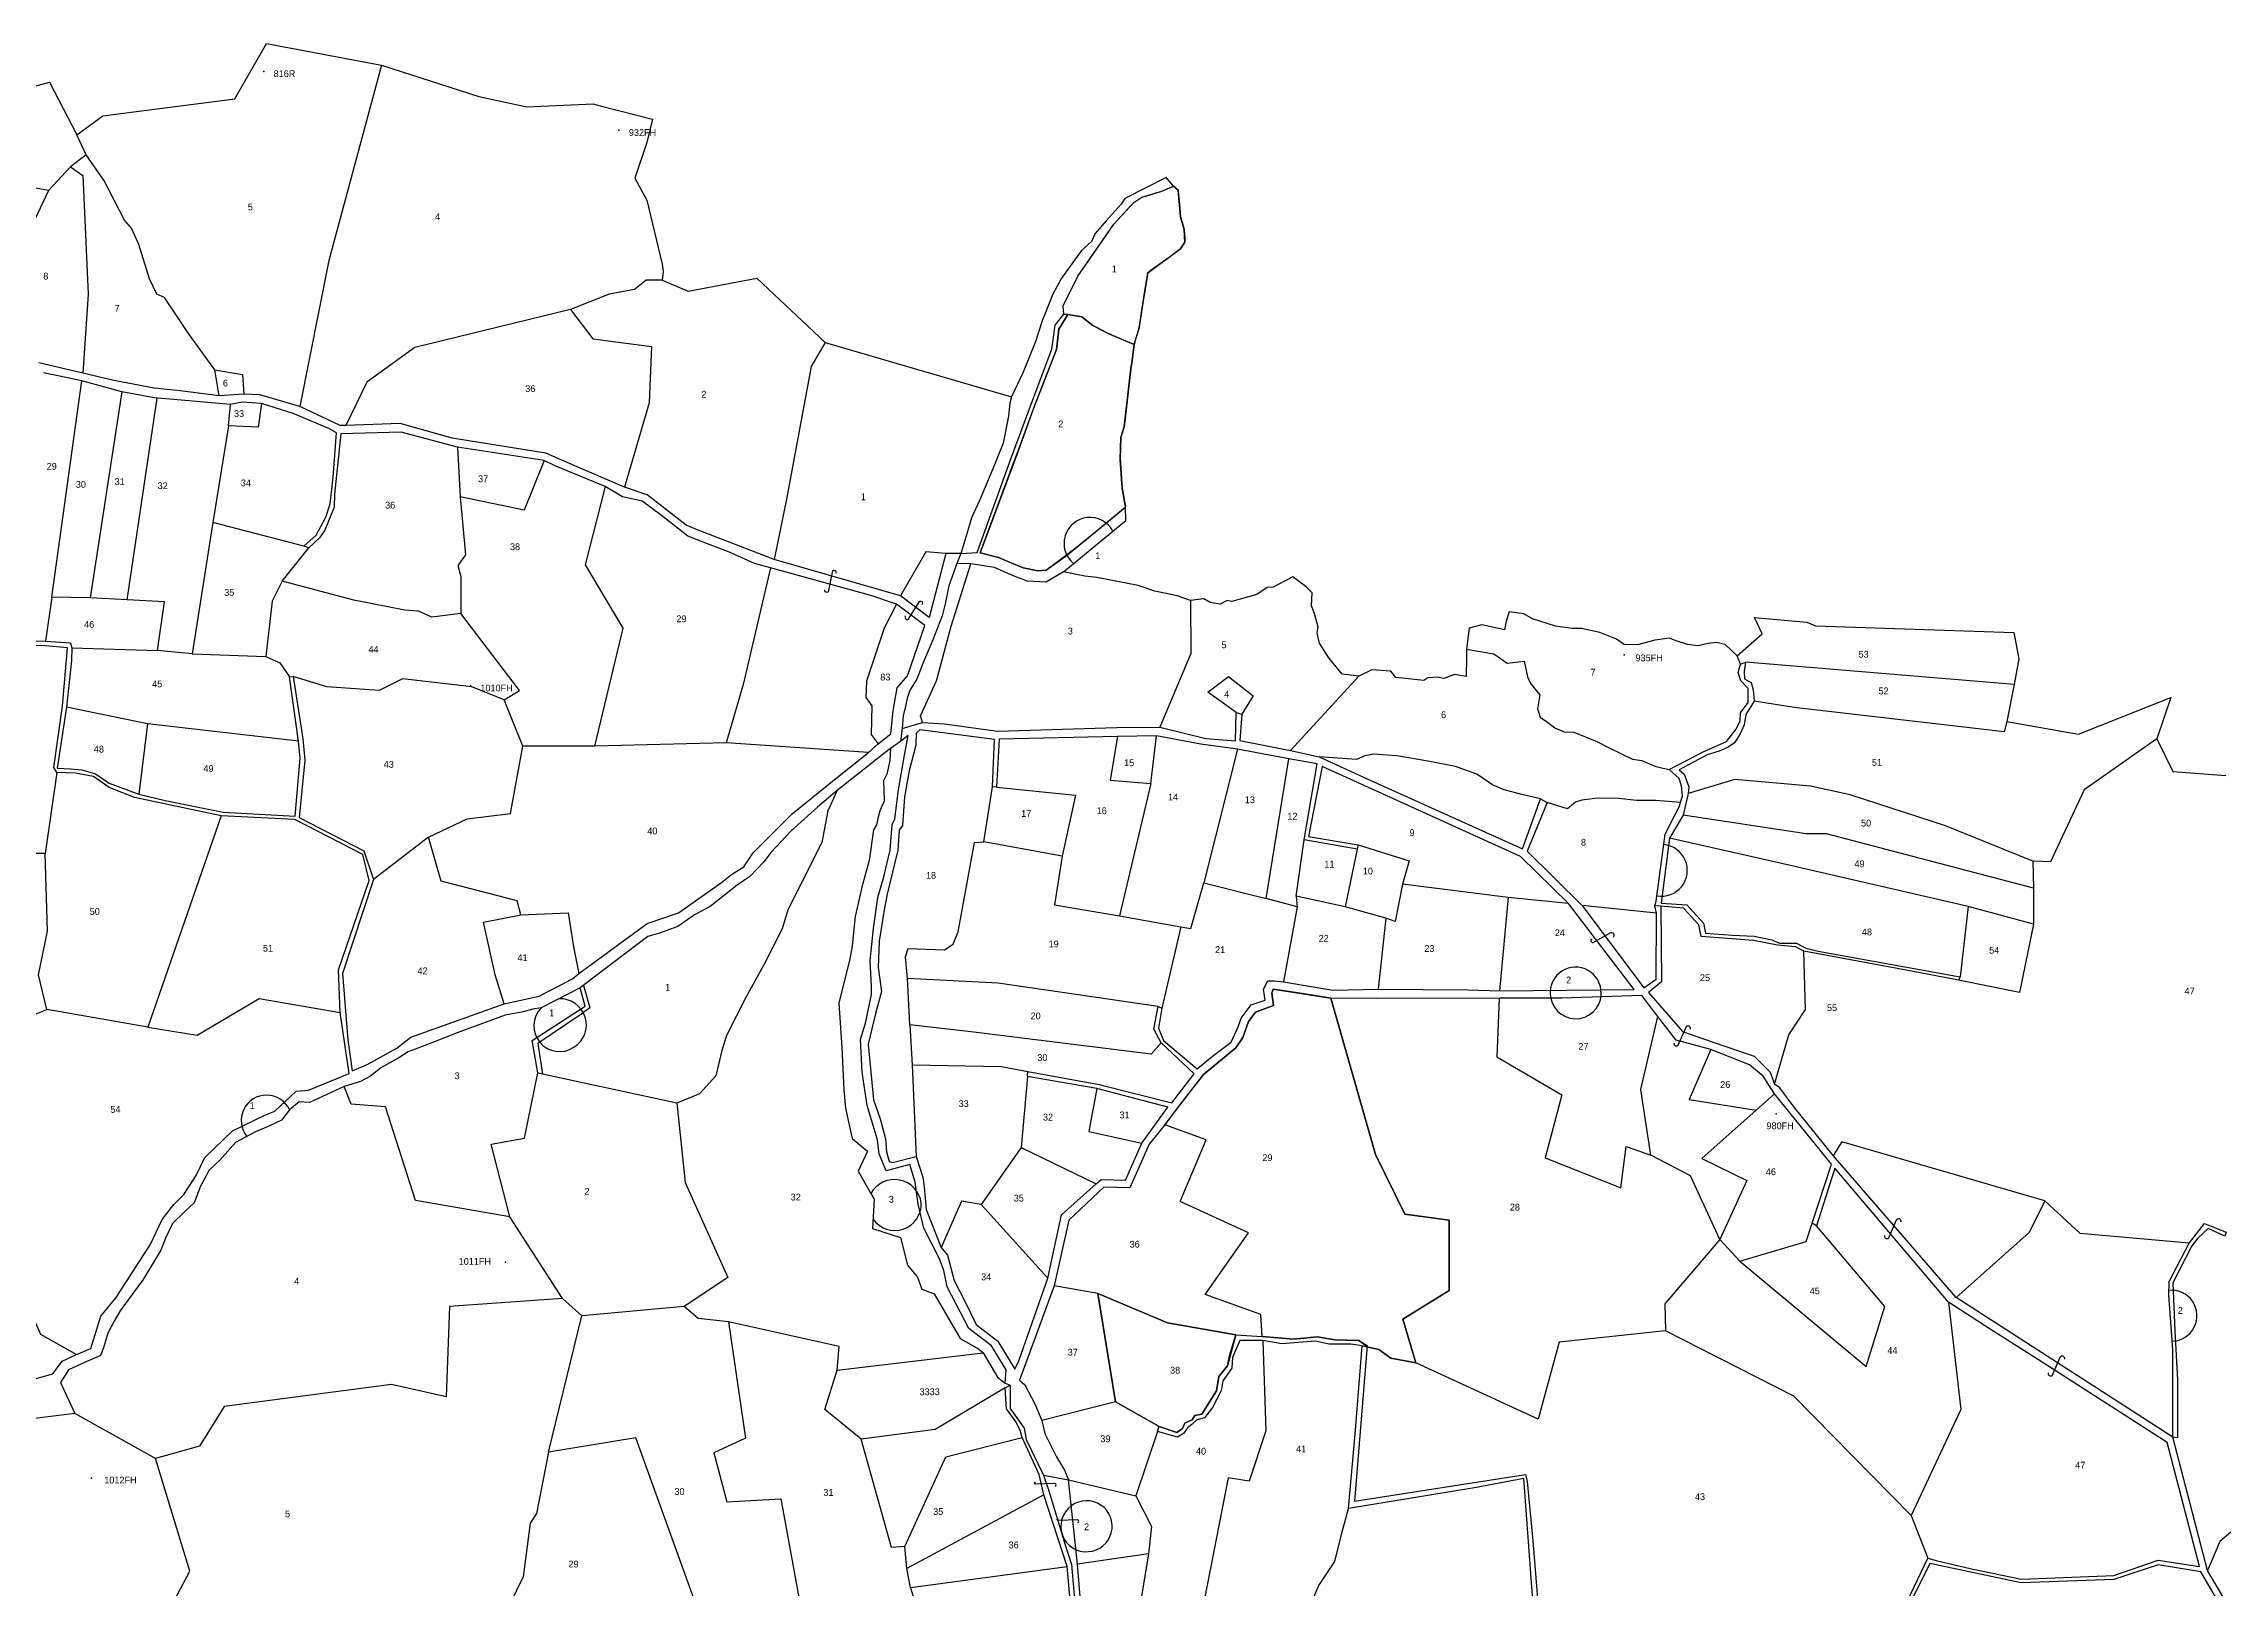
# Model space of a CAD drawing. Extents: x 149058 to 155632, y 177514 to 180719.
# Drawn here: x 150437 to 152042, y 179514 to 180651 of the extents above; entities that cross this region are included whole.
import ezdxf

# ---------------------------------------------------------------- set-up
doc = ezdxf.new("R2010")
doc.units = 0
doc.header["$MEASUREMENT"] = 0
doc.layers.get('0').update_dxf_attribs({"linetype": 'CONTINUOUS'})
for name, color, linetype in [('BORDER-B', 3, 'CONTINUOUS'), ('LINK', 4, 'CONTINUOUS'), ('NO', 1, 'CONTINUOUS'), ('PARCEL', 6, 'CONTINUOUS'), ('ROAD', 2, 'CONTINUOUS'), ('TRIG-P', 2, 'CONTINUOUS'), ('TRIG-T', 1, 'CONTINUOUS')]:
    doc.layers.add(name, color=color, linetype=linetype)

msp = doc.modelspace()

# ---------------------------------------------------------------- linework, layer by layer
for points in [[(151187.58, 180451.7), (151186.96, 180457.88), (151193.32, 180470.59), (151197.79, 180479.53), (151205.22, 180490.24), (151217.98, 180508.64), (151224.4, 180517.88), (151229.81, 180523.86), (151236.93, 180531.74), (151238.94, 180533.96), (151244.82, 180537.68), (151250.29, 180539.34), (151255.34, 180540.88), (151259.05, 180542.01), (151263.84, 180543.98), (151268.24, 180545.8), (151271.64, 180542.93), (151271.98, 180539.23), (151272.35, 180535.34), (151272.9, 180529.41), (151273.19, 180526.34), (151273.47, 180523.31), (151274.61, 180519.32), (151275.35, 180516.75), (151276.1, 180514.1), (151276.3, 180510.61), (151276.48, 180507.37), (151276.63, 180504.68), (151273.49, 180499.71), (151265.27, 180493.73), (151262.76, 180491.9), (151257.71, 180488.23), (151252.89, 180484.72), (151249.42, 180482.19), (151247.06, 180468.85), (151245.45, 180458.37), (151244.41, 180451.62), (151243.25, 180444.08), (151242.88, 180441.66), (151240.61, 180434.05), (151239.21, 180429.36), (151233.13, 180431.91), (151225.18, 180435.24), (151219.2, 180437.9), (151215.48, 180439.85), (151212.21, 180441.56), (151208.77, 180443.36), (151204.47, 180446.74), (151200.82, 180449.61), (151190.36, 180451.39)], [(151125.94, 180276.07), (151148.81, 180337.35), (151156.37, 180357.85), (151166.13, 180384.75), (151175.14, 180408), (151182.01, 180425.72), (151183.87, 180440.56), (151190.36, 180451.39), (151200.82, 180449.61), (151208.77, 180443.36), (151220.7, 180437.11), (151239.21, 180429.36), (151237.91, 180417.6), (151236.86, 180411.58), (151234.13, 180388.02), (151232.32, 180372.4), (151231.89, 180368.69), (151229.53, 180360.85), (151228.97, 180345.66), (151230.28, 180326.75), (151230.5, 180323.76), (151232.86, 180309.63), (151211, 180291.6), (151195.61, 180278.91), (151181.71, 180268.46), (151174.52, 180263.39), (151168.33, 180262.77), (151157.5, 180264.93), (151147.92, 180269.06), (151139.55, 180272.66)], [(151261.84, 179855.23), (151290.3, 179892.35), (151314.13, 179911.83), (151319.39, 179919.56), (151323.41, 179931.31), (151328.67, 179938.12), (151341.98, 179943.07), (151340.74, 179952.04), (151341.67, 179955.13), (151383.97, 179948.48), (151416.94, 179833.38), (151438.42, 179789.45), (151471.14, 179785.06), (151471.14, 179733.32), (151436.96, 179712.33), (151446.72, 179680.12), (151428.17, 179683.53), (151428.17, 179683.53), (151419.38, 179689.88), (151410.67, 179691.81), (151404.57, 179696.64), (151386.94, 179696.95), (151373.94, 179699.11), (151356.61, 179697.57), (151333.41, 179699.42), (151332.52, 179715.65), (151291.58, 179730.38), (151323.52, 179775.82), (151273.15, 179798.74), (151292.4, 179844.17)], [(151225.65, 179651.39), (151212.55, 179731.2), (151263.73, 179709.51), (151314.23, 179700.66), (151308.04, 179677.77), (151301.54, 179670.04), (151299.99, 179659.53), (151289.16, 179642.21), (151283.9, 179641.28), (151282.05, 179638.19), (151276.48, 179635.71), (151274.93, 179631.69), (151270.6, 179628.91), (151257.6, 179633.24)]]:
    msp.add_lwpolyline(points, close=True)
at = {"layer": 'BORDER-B'}
for points in [[(150420.21, 180616.7), (150440.9, 180622.43), (150460.95, 180583.62), (150480.04, 180597.62), (150577.42, 180610.02), (150600.65, 180650.74), (150685.3, 180634.83), (150756.84, 180611.94), (150792.16, 180604.3), (150841.17, 180606.53), (150846.26, 180604.94), (150884.77, 180595.08), (150880.63, 180577.9), (150871.72, 180551.82), (150880.63, 180535.59), (150891.77, 180488.52), (150892.72, 180483.43), (150891.77, 180476.75), (150911.03, 180468.6), (150961.63, 180478.14), (151011.91, 180430.75), (151148.94, 180390.98)], [(151683.21, 180200.4), (151674.38, 180208.64), (151667.84, 180210.21), (151661.82, 180209.42), (151654.23, 180207.59), (151646.64, 180208.64), (151638.27, 180211.25), (151633.3, 180213.35), (151622.57, 180211.78), (151610.8, 180208.64), (151606.88, 180208.38), (151600.07, 180208.64), (151594.32, 180212.56), (151582.02, 180217.53), (151568.68, 180220.41), (151561.61, 180220.41), (151549.32, 180222.24), (151532.57, 180227.47), (151526.03, 180231.13), (151515.31, 180232.7), (151513.21, 180225.9), (151511.91, 180219.36), (151495.16, 180223.02), (151486, 180220.67), (151483.91, 180205.24), (151483.91, 180199.22), (151483.65, 180185.1), (151475.02, 180186.67), (151467.17, 180183.53), (151462.49, 180184.59), (151455.43, 180184.07), (151452.55, 180182.24), (151431.88, 180184.33), (151428.22, 180189.04), (151414.35, 180190.08), (151404.67, 180185.38), (151392.37, 180186.68), (151382.69, 180198.71), (151375.63, 180209.7), (151374.06, 180217.02), (151374.85, 180221.47), (151371.97, 180231.4), (151369.87, 180237.16), (151370.4, 180246.57), (151365.95, 180251.02), (151356.01, 180258.34), (151341.62, 180250.76), (151337.17, 180250.49), (151329.58, 180245.53), (151311.27, 180240.29), (151307.87, 180241.08), (151302.64, 180238.2), (151295.31, 180239.51), (151290.6, 180242.13), (151280.66, 180241.08), (151270.98, 180244.48), (151254.5, 180247.88), (151242.2, 180252.06), (151211.85, 180257.82), (151202.96, 180258.86), (151187.33, 180262.04), (151233.12, 180299.96), (151232.86, 180309.63), (151230.5, 180323.76), (151228.93, 180344.68), (151229.53, 180360.85), (151231.89, 180368.69), (151236.86, 180411.58), (151237.91, 180417.6), (151239.21, 180429.36), (151242.88, 180441.66), (151247.06, 180468.85), (151249.42, 180482.19), (151273.49, 180499.71), (151276.63, 180504.68), (151276.1, 180514.1), (151273.47, 180523.31), (151271.64, 180542.93), (151268.24, 180545.8), (151262.74, 180552.34), (151232.39, 180536.91), (151229.78, 180532.73), (151218.79, 180520.43), (151210.68, 180511.02), (151207.8, 180505.27), (151200.48, 180498.47), (151185.83, 180478.07), (151179.55, 180466.3), (151171.7, 180446.69), (151166.46, 180430.73), (151157.57, 180409.03), (151148.94, 180390.98), (151147.89, 180386.28), (151146.84, 180376.6), (151142.83, 180356.75), (151136.55, 180340.79), (151125.82, 180315.16), (151119.54, 180301.83), (151116.14, 180290.06), (151111.69, 180275.68), (151108.82, 180268.35), (151102.8, 180251.88), (151100.44, 180239.59), (151098.09, 180229.65), (151091.02, 180212.13), (151083.7, 180194.61), (151079.25, 180183.1), (151074.74, 180175.8), (151072.39, 180170.05), (151071.34, 180164.3), (151069.25, 180156.19), (151068.46, 180146.78), (151067.42, 180137.36), (151059.83, 180132.13), (151059.57, 180123.5), (151058.26, 180117.75), (151057.21, 180113.3), (151054.86, 180108.33), (151055.12, 180102.06), (151055.38, 180093.43), (151051.98, 180086.36), (151050.67, 180080.61), (151049.62, 180075.9), (151047.53, 180072.24), (151044.13, 180049.75), (151038.9, 180030.14), (151033.93, 180008.43), (151033.14, 180001.63), (151031.81, 179986.73), (151029.72, 179976.01), (151025.27, 179958.75), (151021.87, 179944.63), (151024.23, 179912.2), (151025.53, 179881.08), (151026.84, 179867.48), (151031.81, 179845.25), (151043.06, 179835.84), (151036.26, 179821.19), (151045.42, 179804.72), (151047.84, 179800.57), (151046.8, 179778.87), (151067.2, 179772.33), (151072.43, 179751.93)], [(151148.94, 180390.98), (151147.89, 180386.28), (151146.84, 180376.6), (151142.83, 180356.75), (151136.55, 180340.79), (151125.82, 180315.16), (151119.54, 180301.83), (151116.14, 180290.06), (151111.69, 180275.68), (151108.82, 180268.35), (151102.8, 180251.88), (151100.44, 180239.59), (151098.09, 180229.65), (151091.02, 180212.13), (151083.7, 180194.61), (151079.25, 180183.1), (151074.74, 180175.8), (151072.39, 180170.05), (151071.34, 180164.3), (151069.25, 180156.19), (151068.46, 180146.78), (151067.42, 180137.36), (151059.83, 180132.13)], [(152046.53, 179555.61), (152038.47, 179548.7), (152032.33, 179534.12), (152029.26, 179527.22), (152003.92, 179625.45), (152003.92, 179689.91), (152000.85, 179729.82), (152001.16, 179739.97), (152015.84, 179768.18), (151935.52, 179775.37), (151909.6, 179799.26), (151760.18, 179842.71), (151753.85, 179832.64), (151725.06, 179868.32), (151714.56, 179882.33), (151710.53, 179885.2), (151721.19, 179921.47), (151733.57, 179940.17), (151732.13, 179983.05), (151726.08, 179986.22), (151712.84, 179987.37), (151695.27, 179990.82), (151656.69, 179993.7), (151654.97, 180002.33), (151643.74, 180014.71), (151627.04, 180016.15), (151622.64, 180016.29), (151623.51, 180019.75), (151630.13, 180068.96), (151637.33, 180083.06), (151640.49, 180089.1), (151642.8, 180097.16), (151642.22, 180104.64), (151640.49, 180110.11), (151633.01, 180116.73), (151658.06, 180129.68), (151675.33, 180137.16), (151682.53, 180146.37), (151685.41, 180152.42), (151685.7, 180158.46), (151691.17, 180165.94), (151691.27, 180176.23), (151685.8, 180181.99), (151683.78, 180188.03), (151685.51, 180194.07), (151683.21, 180200.4), (151701.63, 180216.52), (151695.88, 180228.61), (151734.45, 180225.15), (151740.79, 180222.28), (151886.76, 180217.38), (151890.5, 180198.1), (151887.05, 180179.11), (151881.58, 180152.06), (151934.5, 180142.76), (152002.45, 180169.53), (151992.08, 180139.31), (152003.89, 180115.13), (152042.75, 180112.26)], [(152046.53, 179555.61), (152038.47, 179548.7), (152032.33, 179534.12), (152029.26, 179527.22), (152003.92, 179625.45), (152003.92, 179689.91), (152000.85, 179729.82), (152001.16, 179739.97), (152015.84, 179768.18), (151935.52, 179775.37), (151909.6, 179799.26), (151760.18, 179842.71), (151753.85, 179832.64), (151725.06, 179868.32), (151714.56, 179882.33), (151710.53, 179885.2), (151721.19, 179921.47), (151733.57, 179940.17), (151732.13, 179983.05), (151726.08, 179986.22), (151712.84, 179987.37), (151695.27, 179990.82), (151656.69, 179993.7), (151654.97, 180002.33), (151643.74, 180014.71), (151627.04, 180016.15), (151622.64, 180016.29), (151623.51, 180019.75), (151630.13, 180068.96), (151637.33, 180083.06), (151640.49, 180089.1), (151642.8, 180097.16), (151642.22, 180104.64), (151640.49, 180110.11), (151633.01, 180116.73), (151658.06, 180129.68), (151675.33, 180137.16), (151682.53, 180146.37), (151685.41, 180152.42), (151685.7, 180158.46), (151691.17, 180165.94), (151691.27, 180176.23), (151685.8, 180181.99), (151683.78, 180188.03), (151685.51, 180194.07), (151683.21, 180200.4)], [(151067.42, 180137.36), (151059.83, 180132.13), (151059.57, 180123.5), (151058.26, 180117.75), (151057.21, 180113.3), (151054.86, 180108.33), (151055.12, 180102.06), (151055.38, 180093.43), (151051.98, 180086.36), (151050.67, 180080.61), (151049.62, 180075.9), (151047.53, 180072.24), (151044.13, 180049.75), (151038.9, 180030.14), (151033.93, 180008.43), (151033.14, 180001.63), (151031.81, 179986.73), (151029.72, 179976.01), (151025.27, 179958.75), (151021.87, 179944.63), (151024.23, 179912.2), (151025.53, 179881.08), (151026.84, 179867.48), (151031.81, 179845.25), (151043.06, 179835.84), (151036.26, 179821.19), (151045.42, 179804.72), (151047.84, 179800.57), (151046.8, 179778.87), (151067.2, 179772.33), (151072.43, 179751.93)], [(151059.83, 180132.13), (151055.8, 180128.99), (151020.79, 180101.32), (151006.15, 180088.91), (150986.74, 180071.42), (150972.1, 180055.83), (150966.69, 180048.83), (150956.51, 180038.02), (150946.96, 180031.66), (150927.23, 180015.75), (150915.77, 180009.71), (150903.36, 180001.12), (150890, 179996.35), (150881.41, 179993.8), (150841.94, 179963.9), (150831.44, 179955.95), (150802.8, 179941.32), (150796.76, 179940.36), (150788.5, 179938.2), (150776.41, 179935.97), (150741.08, 179922.93), (150722.31, 179915.61), (150704.8, 179908.93), (150698.12, 179904.48), (150684.76, 179897.16), (150677.12, 179891.12), (150669.8, 179886.98), (150657.71, 179883.48), (150632.25, 179871.71), (150624.61, 179872.03), (150617.61, 179866.31), (150611.56, 179858.67), (150602.33, 179854.22), (150592.47, 179850.08), (150577.83, 179842.13), (150566.37, 179829.09), (150558.42, 179821.77), (150552.05, 179810), (150547.28, 179797.92), (150540.6, 179791.55), (150531.37, 179782.65), (150526.28, 179771.83), (150522.78, 179762.93), (150509.73, 179741.3), (150498.91, 179726.35), (150492.86, 179718.39), (150488.53, 179710.86), (150483.75, 179701.96), (150480.57, 179691.14), (150478.34, 179685.41), (150464.02, 179679.05), (150454.79, 179674.92), (150449.06, 179665.69), (150459.57, 179642.79), (150398.78, 179635.16)], [(151059.83, 180132.13), (151055.8, 180128.99), (151020.79, 180101.32), (151006.15, 180088.91), (150986.74, 180071.42), (150972.1, 180055.83), (150966.69, 180048.83), (150956.51, 180038.02), (150946.96, 180031.66), (150927.23, 180015.75), (150915.77, 180009.71), (150903.36, 180001.12), (150890, 179996.35), (150881.41, 179993.8), (150841.94, 179963.9), (150831.44, 179955.95), (150802.8, 179941.32), (150796.76, 179940.36), (150788.5, 179938.2), (150776.41, 179935.97), (150741.08, 179922.93), (150722.31, 179915.61), (150704.8, 179908.93), (150698.12, 179904.48), (150684.76, 179897.16), (150677.12, 179891.12), (150669.8, 179886.98), (150657.71, 179883.48), (150632.25, 179871.71), (150624.61, 179872.03), (150617.61, 179866.31), (150611.56, 179858.67), (150602.33, 179854.22), (150592.47, 179850.08), (150577.83, 179842.13), (150566.37, 179829.09), (150558.42, 179821.77), (150552.05, 179810), (150547.28, 179797.92), (150540.6, 179791.55), (150531.37, 179782.65), (150526.28, 179771.83), (150522.78, 179762.93), (150509.73, 179741.3), (150498.91, 179726.35), (150492.86, 179718.39), (150488.53, 179710.86), (150483.75, 179701.96), (150480.57, 179691.14), (150478.34, 179685.41), (150464.02, 179679.05), (150454.79, 179674.92), (150449.06, 179665.69), (150459.57, 179642.79), (150398.78, 179635.16)], [(151072.43, 179751.93), (151079.76, 179743.04), (151082.9, 179734.41), (151092.06, 179730.75), (151111.16, 179698.06), (151124.76, 179690.47), (151128.16, 179687.34), (151138.63, 179669.55), (151144.38, 179665.11), (151148.12, 179663.65), (151148.12, 179646.39), (151158.32, 179632), (151159.89, 179623.64), (151172.45, 179597.48), (151191.02, 179594.08), (151240.47, 179582.32), (151251.98, 179559.56), (151249.73, 179539.54), (151241.62, 179489.07), (151263.86, 179426.56), (151241.3, 179369)], [(151072.43, 179751.93), (151079.76, 179743.04), (151082.9, 179734.41), (151092.06, 179730.75), (151111.16, 179698.06), (151124.76, 179690.47), (151128.16, 179687.34), (151138.63, 179669.55), (151144.38, 179665.11), (151148.12, 179663.65), (151148.12, 179646.39), (151158.32, 179632), (151159.89, 179623.64), (151172.45, 179597.48), (151191.02, 179594.08), (151240.47, 179582.32), (151251.98, 179559.56), (151249.73, 179539.54), (151241.62, 179489.07), (151263.86, 179426.56), (151241.3, 179369)]]:
    msp.add_lwpolyline(points, dxfattribs=at)
at = {"layer": 'LINK'}
for points in [[(151020.06, 180261.03, 0.6493205), (151017.13, 180262.9), (151014.06, 180247.31, -0.752853), (151011.53, 180248.78)], [(151070.82, 180229.72, 0.6493205), (151072.88, 180226.93), (151081.35, 180240.37, -0.752853), (151083.19, 180238.09)], [(151592.03, 179993.2, 0.8667123), (151589.91, 179996.39), (151576.97, 179989.02, -0.6723476), (151576.51, 179992.27)], [(151648.87, 179925.5, 0.8667123), (151645.25, 179926.79), (151639.32, 179913.12, -0.6723476), (151637, 179915.44)], [(151803.78, 179783.74, 0.8667123), (151800.17, 179785.02), (151794.24, 179771.36, -0.6723476), (151791.92, 179773.68)], [(151924.24, 179682.73, 0.8667123), (151920.63, 179684.02), (151914.69, 179670.35, -0.6723476), (151912.37, 179672.67)], [(151181.03, 179589.38, 0.8788353), (151180.97, 179591.23), (151167, 179590.84, -1.1649485), (151166.64, 179592.39)], [(151197.73, 179562.61, 0.8788353), (151197.66, 179564.46), (151183.7, 179564.07, -1.1649485), (151183.34, 179565.63)]]:
    msp.add_lwpolyline(points, format="xyb", dxfattribs=at)
at = {"layer": 'PARCEL'}
for points in [[(150685.3, 180634.83), (150646.48, 180491.19), (150625.1, 180383.85)], [(150562.52, 180410.66), (150543.11, 180437.34), (150525.64, 180464.02), (150519.81, 180466.44), (150514.47, 180477.6), (150506.71, 180502.83), (150501.37, 180514.96), (150496.03, 180520.78), (150480.99, 180550.37), (150467.88, 180568.8), (150460.95, 180583.62)], [(150456.24, 180560.07), (150456.24, 180560.07), (150440.22, 180542.61), (150334.9, 180561.71)], [(150467.88, 180568.8), (150456.24, 180560.07), (150465.46, 180553.76), (150469.34, 180466.44), (150465.42, 180408.28)], [(150440.22, 180542.61), (150419.84, 180499.43), (150406.54, 180427.19)], [(150891.77, 180476.75), (150880.01, 180476.61), (150871.49, 180469.8), (150852.76, 180466.39), (150824.38, 180455.05), (150709.72, 180427.24), (150674.53, 180401.71), (150658.91, 180369.8)], [(150824.38, 180455.05), (150840.84, 180433.49), (150883.98, 180427.81), (150882.28, 180386.39), (150864.09, 180324.46)], [(151239.21, 180429.36), (151220.7, 180437.11), (151208.77, 180443.36), (151200.82, 180449.61), (151190.36, 180451.39)], [(151011.91, 180430.75), (151001.48, 180413.06), (150983.31, 180315.47), (150974.23, 180271.26)], [(150565.85, 180391.55), (150562.52, 180410.66), (150582.9, 180407.26), (150583.92, 180392.89)], [(150442.63, 180243.5), (150464.81, 180402.71)], [(150494.19, 180394.47), (150470.78, 180243.02)], [(150497.96, 180241.56), (150520.23, 180389.99)], [(150597.01, 180385.87), (150594.54, 180368.66), (150572.7, 180369.63), (150574.08, 180385.16)], [(150572.7, 180369.63), (150561.05, 180298.32), (150546.01, 180201.78), (150600.17, 180199.73)], [(150741.32, 180353.92), (150743.21, 180317.17), (150747.18, 180274.62), (150741.51, 180266.68), (150743.78, 180258.73), (150743.78, 180231.5)], [(150805.09, 180343.9), (150790.32, 180307.53), (150743.21, 180317.17)], [(150849.87, 180324.92), (150835.16, 180267.24), (150862.98, 180220.72), (150841.97, 180133.91)], [(150628.18, 180280.95), (150561.05, 180298.32)], [(150612.09, 180255.33), (150631.76, 180279.87)], [(151100.76, 180275.61), (151086.05, 180276.89), (151067.29, 180244.49)], [(150775.56, 180167.95), (150786.92, 180174.76), (150743.78, 180231.5), (150722.21, 180228.66), (150712.56, 180233.2), (150702.34, 180233.77), (150664.88, 180241.14), (150612.09, 180255.33), (150604.71, 180240.58), (150600.17, 180199.73), (150610.39, 180195.19), (150617.44, 180184.72)], [(150971.68, 180265.11), (150951.53, 180179.3), (150939.04, 180136.18)], [(150546.01, 180201.78), (150520.28, 180204.21), (150525.62, 180240.11), (150497.96, 180241.56), (150470.78, 180243.02), (150442.63, 180243.5), (150438.06, 180211.18)], [(151064.48, 180238.25), (151055.4, 180220.72), (151042.34, 180181.57), (151041.78, 180169.65), (151046.32, 180163.41), (151045.75, 180142.42), (151050.86, 180135.47)], [(151280.66, 180241.08), (151280.92, 180202.04), (151258.1, 180147.87)], [(150457.41, 180206.17), (150520.28, 180204.21)], [(151483.91, 180205.24), (151504.15, 180201.78), (151513.84, 180194.96), (151526.4, 180196.4), (151528.92, 180184.92), (151531.07, 180179.9), (151537.89, 180171.65), (151536.09, 180161.24), (151538.25, 180155.15), (151543.63, 180151.56), (151549.01, 180147.25), (151555.83, 180144.39), (151563.01, 180144.03), (151579.88, 180137.21), (151588.85, 180132.55), (151606.07, 180124.3), (151612.89, 180123.22), (151623.3, 180118.92), (151633.01, 180116.73)], [(151043.78, 180129.12), (150939.04, 180136.18), (150841.97, 180133.91), (150789.19, 180133.91), (150775.56, 180167.95), (150751.72, 180177.6), (150700.64, 180183.27), (150683.61, 180174.76), (150645.01, 180177.6), (150620.31, 180185.08)], [(151314.41, 180158.69), (151293.41, 180173.65), (151308.75, 180185), (151326.93, 180170.81), (151318.43, 180157.46)], [(151404.67, 180185.38), (151354.32, 180130.55)], [(151887.05, 180179.11), (151689.37, 180195.73)], [(150624.25, 180137.45), (150513, 180150.36), (150453.36, 180162.52)], [(151881.58, 180152.06), (151879.71, 180144.35), (151725.18, 180162.17), (151695.7, 180166.85)], [(150513, 180150.36), (150506.74, 180098.41)], [(151226.93, 180140.85), (151221.61, 180108.87), (151251.5, 180106.42), (151255.62, 180141.47)], [(151992.08, 180139.31), (151938.61, 180101.68), (151913.75, 180048.75), (151900.78, 180049.29), (151836.48, 180075.21), (151766.24, 180097.9), (151737.06, 180104.38), (151681.41, 180109.24), (151646.99, 180098.9)], [(150719.84, 180066.83), (150748.44, 180080.36), (150780.13, 180084.22), (150789.19, 180133.91)], [(151315.47, 180131.6), (151290.6, 180033.17), (151336.46, 180021.71)], [(151359.39, 180015.57), (151336.46, 180021.71), (151353.04, 180124.44)], [(151538.38, 180095.16), (151525.69, 180098.11), (151511.69, 180101.7), (151503.08, 180105.28), (151491.59, 180113.18), (151475.8, 180118.92), (151455.35, 180122.86), (151432.74, 180126.81), (151415.51, 180127.88), (151409.05, 180126.81), (151402.95, 180123.94), (151375.36, 180125.91)], [(150446.22, 180114.41), (150437.83, 180054.83)], [(151251.5, 180106.42), (151228.57, 180009.01), (151273.61, 180000.82), (151280.98, 179999.59), (151290.6, 180033.17)], [(151020.79, 180101.32), (151013.8, 180086.19), (151009.34, 180062.86), (150993.89, 180032.33), (150984.28, 180013.46), (150980.17, 179999.39), (150966.78, 179972.97), (150953.74, 179949.3), (150939.32, 179920.82), (150935.89, 179909.84), (150931.43, 179891.31), (150919.41, 179877.93), (150902.59, 179871.07), (150803.7, 179892.53)], [(151256.95, 179942.33), (151139.31, 179959.48), (151072.56, 179962.76), (151070.92, 179978.72), (151072.97, 179984.86), (151099.59, 179984.04), (151106.14, 179988.13), (151109.82, 179997.14), (151121.7, 180063.03), (151128.66, 180063.44), (151135, 180103.85)], [(151138.08, 180103.54), (151196.22, 180097.82), (151186.39, 180052.8), (151128.66, 180063.44)], [(151641.44, 180092.42), (151623.3, 180093.81), (151608.95, 180093.81), (151596.03, 180095.24), (151580.24, 180095.6), (151568.75, 180094.16), (151564.09, 180092.73), (151558.34, 180087.71), (151543.33, 180092.38)], [(150567.19, 180082.56), (150513.19, 179926.96), (150438.99, 179940.1)], [(151901.32, 180029.31), (151748.95, 180069.27), (151733.82, 180069.27), (151643.41, 180082.94)], [(150405.65, 179926.7), (150438.99, 179940.1), (150432.8, 179965.59), (150439.37, 179997.66), (150437.83, 180054.83), (150387.59, 180054.83), (150319.95, 180056.76), (150259.63, 180056.31)], [(150787.86, 180009.66), (150785.16, 180020.09), (150729.12, 180034.39), (150719.84, 180066.83), (150679.42, 180035.74)], [(151424.5, 180007.39), (151394.61, 180015.57), (151358.57, 180023.35), (151364.45, 180064.92)], [(151403.33, 180058.14), (151394.61, 180015.57)], [(151404.25, 180061.22), (151441.7, 180049.54), (151436.78, 180032.35)], [(151853.23, 180015.8), (151717.07, 180047.13), (151633.23, 180066.16)], [(151186.39, 180052.8), (151180.66, 180017.19), (151228.57, 180009.01)], [(151900.78, 180049.29), (151901.32, 180029.31), (151901.32, 180002.84), (151891.06, 179952.61), (151846.09, 179961.73)], [(151514.58, 180022.53), (151436.78, 180032.35), (151431.46, 180004.93), (151424.5, 180007.39), (151418.91, 179954.97)], [(150775.62, 179944.27), (150768.93, 179965.62), (150760.42, 180004.25), (150787.86, 180009.66), (150822.64, 180011.21), (150826.51, 179986.1), (150830.54, 179966.58)], [(151358.57, 180023.35), (151359.39, 180015.57), (151349.19, 179960.52)], [(151559.12, 180018.05), (151514.58, 180022.53), (151508.27, 179953.8)], [(151623.77, 180011.04), (151569.01, 180016.61)], [(151901.32, 180002.84), (151853.23, 180015.8), (151847.19, 179964.21)], [(151273.61, 180000.82), (151259.72, 179941.09)], [(151259.11, 179915.5), (151251.91, 179907.09), (151121.29, 179923.46), (151074.2, 179928.79), (151072.56, 179962.76)], [(150513.19, 179926.96), (150549.52, 179921.17), (150595.12, 179948.21), (150654.89, 179937.82)], [(151407.05, 179692.62), (151419.38, 179689.88), (151428.17, 179683.53), (151446.72, 179680.12), (151436.96, 179712.33), (151471.14, 179733.32), (151471.14, 179785.06), (151438.42, 179789.45), (151416.94, 179833.38), (151383.97, 179948.48)], [(151508.04, 179948.48), (151506.29, 179905.13), (151554.15, 179877.31), (151541.94, 179830.94), (151597.61, 179808.97), (151601.51, 179839.24), (151619.58, 179832.89), (151612.26, 179881.21), (151624.69, 179934.87)], [(151074.2, 179928.79), (151075.84, 179899.32), (151141.35, 179898.09), (151161, 179894.53)], [(151075.84, 179899.32), (151078.79, 179831.87)], [(151663.67, 179910.75), (151647.9, 179873.89), (151697.22, 179866.08), (151710.57, 179878.04)], [(150779.64, 179787.45), (150710.31, 179799.46), (150688.34, 179868.42), (150662.94, 179870.48), (150657.71, 179883.48)], [(150902.59, 179871.07), (150908.7, 179812.84), (150940.28, 179742.85), (150908.02, 179721.58), (150832.85, 179714.71), (150818.43, 179727.41), (150779.64, 179787.45), (150765.91, 179840.97), (150790.63, 179845.43), (150800.3, 179893.46)], [(151160.69, 179890.83), (151156.04, 179838.44), (151126.56, 179796.69), (151112.23, 179799.15), (151097.3, 179764.95)], [(151211.9, 179881.89), (151206, 179850.31), (151244.84, 179841.6)], [(151697.22, 179866.08), (151657.18, 179830.45), (151690.38, 179814.34), (151670.36, 179770.9), (151648.88, 179817.76), (151619.58, 179832.89)], [(151333.41, 179699.42), (151332.52, 179715.65), (151291.58, 179730.38), (151323.52, 179775.82), (151273.15, 179798.74), (151292.4, 179844.17), (151261.84, 179855.23)], [(150314.19, 179842.55), (150337.63, 179828.96), (150385.17, 179785.7), (150395.21, 179788.79), (150434.25, 179701.1), (150460.83, 179686.28)], [(151156.04, 179838.44), (151211.21, 179811.69)], [(151126.56, 179796.69), (151175.73, 179742.3)], [(151909.6, 179799.26), (151898.18, 179776.1), (151844.25, 179728.23)], [(151670.36, 179770.9), (151629.83, 179723.56), (151630.32, 179703.55), (151552.19, 179695.25), (151536.57, 179638.63), (151446.72, 179680.12)], [(151670.36, 179770.9), (151685.01, 179754.8), (151733.84, 179769.44), (151738.42, 179782.79)], [(151685.01, 179754.8), (151778.06, 179677.5), (151791.73, 179721.43), (151741.51, 179780.93)], [(151314.23, 179700.66), (151263.73, 179709.51), (151212.55, 179731.2), (151180.47, 179736.78)], [(150818.43, 179727.41), (150735.32, 179721.52), (150732.95, 179655.19), (150692.66, 179664.27), (150569.43, 179648.08), (150551.26, 179618.87), (150519.04, 179609.61)], [(151025.05, 179469.13), (151083.93, 179484.58), (151081.18, 179494.53), (151074.66, 179514.78), (151071.92, 179528.84), (151070.54, 179544.97), (151060.59, 179544.28), (151038.28, 179623.88), (151011.51, 179645.84), (151020.77, 179674.66), (151022.15, 179692.16), (150940.8, 179710.34), (150918.49, 179712.74), (150908.02, 179721.58)], [(151212.55, 179731.2), (151225.65, 179651.39), (151171.39, 179637.59)], [(151838.67, 179724.64), (151847.89, 179645.77), (151811.26, 179567.68), (151823.45, 179536.25)], [(150808.12, 179614.28), (150832.85, 179714.71)], [(150940.8, 179710.34), (150953.16, 179624.57), (150929.82, 179613.93), (150939.43, 179577.91), (150979.24, 179579.96), (150999.78, 179467.16)], [(151811.26, 179567.68), (151724.84, 179655.54), (151630.32, 179703.55)], [(151020.77, 179674.66), (151128.16, 179687.34)], [(151334.03, 179696.64), (151336.23, 179630.04), (151324.03, 179592.95), (151308.4, 179595.39), (151275.68, 179427.48), (151263.86, 179426.56)], [(151144.39, 179661.81), (151092.85, 179631.09), (151038.28, 179623.88)], [(150544.76, 179468.06), (150532.87, 179505.38), (150544.32, 179526.7), (150519.04, 179609.61), (150459.57, 179642.79)], [(151225.65, 179651.39), (151257.6, 179633.24)], [(150934.47, 179453.06), (150872.5, 179624.94), (150808.12, 179614.28), (150799.43, 179569.27), (150794.69, 179562.17), (150789.55, 179522.69), (150784.42, 179512.03), (150765.18, 179472.57)], [(151070.54, 179544.97), (151100.75, 179610.84), (151156.83, 179625.24)], [(151256.37, 179629.53), (151240.47, 179582.32)], [(151172.82, 179582.91), (151071.92, 179528.84)], [(151275.68, 179427.48), (151354.79, 179439.2), (151366.02, 179455.3), (151375.79, 179486.05), (151370.41, 179492.4), (151368.95, 179501.18), (151375.3, 179516.32), (151387.02, 179533.89), (151392.39, 179555.85), (151397.16, 179573.02)], [(151074.66, 179514.78), (151189.99, 179530.23)], [(151249.73, 179539.54), (151197.55, 179531.98)]]:
    msp.add_lwpolyline(points, dxfattribs=at)
for centre, radius, start, end in [((151206.74, 180283.05), 19.08, 28.13743, 231.12709), ((151627.39, 180042.49), 19.06, 259.87658, 84.79603), ((151564.26, 179952.47), 18.77, 6.43738, 192.29148), ((150816.8, 179928.65), 19.27, 301.70949, 93.37718), ((151564.34, 179952), 18.75, 190.82398, 7.90487), ((150816.43, 179928.09), 18.99, 135.86449, 303.54511), ((150600.71, 179858.43), 18.65, 25.00071, 219.00823), ((151062.83, 179794.98), 19.95, 7.40625, 150.78413), ((151063.13, 179796.92), 19.49, 214.81175, 1.85218), ((152002.87, 179714.75), 18.78, 271.78169, 95.83903), ((151204.33, 179559.89), 18.77, 274.06763, 126.98518), ((151203.97, 179559.75), 18.67, 125.85205, 275.20077)]:
    msp.add_arc(centre, radius, start, end, dxfattribs=at)
at = {"layer": 'ROAD'}
for points in [[(151111.69, 180275.68), (151123.79, 180276.41), (151148.23, 180344.45), (151167.11, 180395.17), (151178.61, 180426.03), (151181.08, 180443.66), (151187.58, 180451.7), (151186.96, 180457.88), (151197.79, 180479.53), (151224.4, 180517.88), (151238.94, 180533.96), (151244.82, 180537.68), (151259.05, 180542.01), (151268.24, 180545.8)], [(151187.58, 180451.7), (151190.36, 180451.39), (151183.87, 180440.56), (151182.01, 180425.72), (151164.99, 180381.8), (151153.86, 180350.87), (151125.94, 180276.07), (151139.55, 180272.66), (151157.5, 180264.93), (151168.33, 180262.77), (151174.52, 180263.39), (151190.3, 180274.52), (151232.86, 180309.63)], [(151111.69, 180275.68), (151100.76, 180275.61), (151088.38, 180228.42), (151067.29, 180244.49), (150974.23, 180271.26), (150918.32, 180292.67), (150909.62, 180296.35), (150880.83, 180318.77), (150864.09, 180324.46), (150827.6, 180340.19), (150806.2, 180349.39), (150737.24, 180360.43), (150699.08, 180371.14), (150658.91, 180369.8), (150654.89, 180369.8), (150625.1, 180383.85), (150595.64, 180392.22), (150583.92, 180392.89), (150565.85, 180391.55), (150537.06, 180395.23), (150517.98, 180397.23), (150488.18, 180402.92), (150465.42, 180408.28), (150432.99, 180415.82)], [(150663.63, 179894.95), (150674.79, 179899.67), (150696.67, 179911.68), (150706.97, 179919.83), (150775.62, 179944.27), (150801.36, 179949.85), (150825.82, 179962.72), (150830.54, 179966.58), (150880.74, 180003.46), (150903.91, 180011.18), (150935.66, 180033.48), (150942.95, 180039.49), (150951.96, 180045.06), (150958.83, 180055.35), (150987.58, 180084.09), (151017.18, 180108.11), (151043.78, 180129.12), (151050.86, 180135.47), (151060.18, 180143), (151061.97, 180159.83), (151064.83, 180176.66), (151072.36, 180185.61), (151085.26, 180222.5), (151064.48, 180238.25), (151045.49, 180244.7), (150971.68, 180265.11), (150959.86, 180268.33), (150941.95, 180276.21), (150917.59, 180285.52), (150910.78, 180288.39), (150891.43, 180303.43), (150877.1, 180314.17), (150862.77, 180317.4), (150849.87, 180324.92), (150813.69, 180339.96), (150805.09, 180343.9), (150741.32, 180353.92), (150699.83, 180364.75), (150655.41, 180363.67), (150650.75, 180319.27), (150650.39, 180309.6), (150647.17, 180301.72), (150643.58, 180292.76), (150640, 180287.39), (150631.76, 180279.87), (150628.18, 180280.95), (150637.14, 180289.18), (150644.3, 180302.43), (150647.53, 180312.1), (150649.68, 180331.8), (150652.18, 180364.39), (150646.45, 180367.61), (150620.3, 180378.71), (150597.01, 180385.87), (150582.68, 180386.95), (150574.08, 180385.16), (150518.19, 180390.17), (150494.19, 180394.47), (150464.81, 180402.71), (150436.51, 180408.44)], [(151068.46, 180146.78), (151083.47, 180151.25), (151081.93, 180156.2), (151093.68, 180181.87), (151104.51, 180222.08), (151119.15, 180268.06), (151108.82, 180268.35)], [(151187.33, 180262.04), (151174.52, 180254.42), (151160.59, 180255.34), (151148.53, 180259.98), (151136.46, 180265.24), (151119.15, 180268.06)], [(150391.73, 179657.8), (150443.43, 179671.89), (150450.12, 179681.26), (150460.83, 179686.28), (150471.21, 179690.63), (150478.58, 179714.39), (150489.96, 179728.11), (150515.07, 179766.92), (150523.77, 179785.66), (150532.47, 179796.7), (150539.73, 179803.97), (150548.77, 179818.03), (150555.13, 179831.08), (150575.55, 179850.82), (150599.32, 179862.2), (150606.68, 179865.21), (150622.42, 179879.93), (150631.46, 179880.6), (150661.58, 179892.98), (150654.89, 179937.82), (150653.55, 179969.27), (150676.32, 180035.04), (150671.63, 180054.12), (150621.42, 180079.88), (150567.19, 180082.56), (150503.59, 180095.94), (150484.84, 180103.3), (150473.33, 180111.4), (150459.94, 180114.07), (150446.22, 180114.41), (150444.21, 180118.09), (150450.57, 180163.26), (150454.13, 180206.22), (150437.72, 180207.56), (150410.61, 180208.23)], [(150410.48, 180211.9), (150438.06, 180211.18), (150456.34, 180209.75), (150457.41, 180206.17), (150457.05, 180196.85), (150453.36, 180162.52), (150446.55, 180117.75), (150456.58, 180117.04), (150464.82, 180116.32), (150474.85, 180113.45), (150484.88, 180106.65), (150506.74, 180098.41), (150526.08, 180093.76), (150568.72, 180085.16), (150621.74, 180082.3), (150625.32, 180124.91), (150624.25, 180137.45), (150617.44, 180184.72), (150620.31, 180185.08), (150627.47, 180139.24), (150628.91, 180123.48), (150624.61, 180081.22), (150672.26, 180056.87), (150679.42, 180035.74), (150656.49, 179966.63), (150660.5, 179917.73), (150663.63, 179894.95)], [(151685.51, 180194.07), (151689.37, 180195.73), (151688.27, 180188.85), (151688.55, 180183.35), (151693.5, 180180.6), (151694.88, 180175.37), (151695.7, 180166.85), (151689.65, 180157.22), (151688.27, 180149.51), (151685.24, 180142.91), (151681.12, 180136.31), (151676.44, 180133.01), (151669.83, 180130.26), (151661.03, 180127.51), (151651.39, 180122.28), (151640.38, 180116.5), (151644.24, 180113.2), (151647.54, 180103.85), (151646.99, 180098.9), (151643.41, 180082.94), (151633.23, 180066.16), (151627.17, 180018.29), (151646.16, 180017.19), (151658.27, 180003.71), (151659.92, 179996.29), (151679.74, 179994.64), (151695.7, 179994.09), (151708.76, 179991.44), (151714.27, 179988.97), (151726.93, 179988.97), (151733.81, 179985.12), (151742.89, 179982.92), (151847.19, 179964.21), (151846.09, 179961.73), (151807.56, 179968.89), (151732.13, 179983.05)], [(151083.47, 180151.25), (151099.68, 180150.34), (151138.67, 180144.78), (151226.54, 180147.56), (151258.1, 180147.87), (151292.13, 180139.52), (151313.79, 180137.66), (151314.41, 180158.69), (151318.43, 180157.46), (151317.19, 180137.97), (151354.32, 180130.55), (151375.36, 180125.91), (151413.42, 180108.59), (151525.07, 180058.36), (151538.38, 180095.16), (151543.33, 180092.38), (151528.48, 180056.51), (151569.01, 180016.61), (151614.49, 179955.99), (151623.46, 179962.49), (151623.77, 180011.04), (151622.64, 180016.29)], [(151144.38, 179665.11), (151145.09, 179675.01), (151134.26, 179692.64), (151117.55, 179705.32), (151101.77, 179735.94), (151099.3, 179748), (151095.89, 179756.66), (151084.45, 179779.24), (151080.29, 179796.83), (151078.12, 179812.92), (151074.1, 179825.91), (151056.77, 179821.27), (151051.51, 179833.95), (151050.27, 179844.15), (151042.85, 179869.51), (151039.13, 179893.95), (151037.9, 179918.07), (151041.61, 179930.13), (151045.94, 179951.16), (151045.94, 179957.04), (151045.01, 179976.21), (151047.49, 179999.72), (151050.68, 180022.59), (151055.01, 180037.75), (151059.65, 180057.23), (151061.2, 180076.1), (151063.05, 180080.43), (151065.84, 180101.77), (151070.17, 180127.13), (151072.95, 180141.66), (151067.42, 180137.36)], [(151607.25, 179954.83), (151559.12, 180018.05), (151523.64, 180052.59), (151395.61, 180110.87), (151377.72, 180118.89), (151367.54, 180067.39), (151404.25, 180061.22), (151403.33, 180058.14), (151364.45, 180064.92), (151374.02, 180120.74), (151353.04, 180124.44), (151333.6, 180128.14), (151315.47, 180131.6), (151288.33, 180135.3), (151255.62, 180141.47), (151226.93, 180140.85), (151139.93, 180139), (151138.08, 180103.54), (151135, 180103.85), (151136.54, 180138.69), (151081.63, 180145.79), (151078.85, 180143.32), (151078.54, 180134.68), (151073.61, 180115.57), (151070.21, 180096.45), (151068.67, 180075.48), (151066.2, 180072.08), (151065.28, 180057.28), (151057.56, 180024.9), (151055.4, 180013.49), (151051.7, 179990.36), (151050.78, 179970.94), (151053.24, 179953.36), (151048.87, 179937.03), (151043.62, 179914.51), (151047.33, 179873.5), (151052.26, 179859.62), (151056.27, 179844.82), (151056.89, 179835.26), (151059.05, 179828.17), (151061.52, 179827.55), (151078.79, 179831.87), (151083.73, 179816.76), (151084.65, 179809.67), (151086.2, 179793.01), (151097.3, 179764.95), (151101.93, 179759.4), (151106.87, 179740.59), (151114.89, 179724.86), (151122.98, 179708.38), (151139.02, 179696.05), (151151.36, 179675.39), (151154.45, 179681.55), (151175.73, 179742.3), (151185.92, 179788.87), (151211.21, 179811.69), (151214.92, 179815.08), (151232.81, 179814.46), (151244.84, 179841.6), (151264.04, 179868.32), (151211.9, 179881.89), (151160.69, 179890.83), (151161, 179894.53), (151213.45, 179884.97), (151267.13, 179871.4), (151283.48, 179892.68), (151259.11, 179915.5), (151253.86, 179925.68), (151256.95, 179942.33), (151259.72, 179941.09), (151257.25, 179926.29), (151260.96, 179917.35), (151285.64, 179896.38), (151297.05, 179905.63), (151310.63, 179916.12), (151315.87, 179927.22), (151318.03, 179933.69), (151325.43, 179943.56), (151335.62, 179946.95), (151334.38, 179954.97), (151337.78, 179961.14), (151342.4, 179961.14), (151349.19, 179960.52), (151385.59, 179954.35), (151418.91, 179954.97), (151485.24, 179954.66), (151508.27, 179953.8), (151607.25, 179954.83)], [(151627.04, 180016.15), (151627.49, 179960.32), (151617.89, 179952.59), (151642.96, 179923.83), (151664.74, 179916.24), (151695.68, 179905.72), (151707.44, 179893.97), (151710.53, 179885.2)], [(150833.92, 179957.83), (150838.64, 179941.36), (150831.22, 179935.8), (150800.3, 179915.09), (150803.7, 179892.53), (150800.3, 179893.46), (150796.28, 179917.26), (150835.24, 179942.6), (150831.44, 179955.95)], [(151805.51, 179498.83), (151823.45, 179536.25), (151829.64, 179534.71), (151855.63, 179528.52), (151892.39, 179520.89), (151960.46, 179523.67), (151992.94, 179534.81), (152023.57, 179530.17), (151999.75, 179621.4), (151907.55, 179680.47), (151869.49, 179704.91), (151838.67, 179724.64), (151755.13, 179823.3), (151741.51, 179780.93), (151738.42, 179782.79), (151752.65, 179826.39), (151710.57, 179878.04), (151702.22, 179891.03), (151692.32, 179899.38), (151663.67, 179910.75), (151638.3, 179917.55), (151624.69, 179934.87), (151612.93, 179950.33), (151554.45, 179948.48), (151508.04, 179948.48), (151418, 179948.17), (151383.97, 179948.48), (151362.93, 179951.88), (151341.67, 179955.13), (151340.74, 179952.04), (151341.98, 179943.07), (151328.67, 179938.12), (151323.41, 179931.31), (151319.39, 179919.56), (151314.13, 179911.83), (151290.3, 179892.35), (151273.91, 179871.31), (151261.84, 179855.23), (151250.39, 179841.01), (151236.16, 179808.84), (151216.98, 179809.46), (151191.3, 179785.03), (151180.47, 179736.78), (151154.99, 179667.28), (151158.7, 179663.88), (151166.13, 179649.96), (151171.39, 179637.59), (151173.56, 179628), (151182.22, 179610.99), (151188.1, 179601.09), (151191.02, 179594.08)], [(152003.92, 179625.45), (151844.25, 179728.23), (151753.85, 179832.64)], [(152015.84, 179768.18), (152027.23, 179782.55), (152043.11, 179776.29), (152042.04, 179773.39), (152029.82, 179779.04), (152022.34, 179771.86), (152017.76, 179766.06), (152003.86, 179738.89), (152005.39, 179703.47), (152007.21, 179667.61), (152007.21, 179624.87), (152003.92, 179625.45)], [(151534.85, 179475.22), (151526.12, 179595.08), (151489.77, 179588.16), (151397.16, 179573.02), (151401.92, 179627.52), (151407.05, 179692.62), (151398.69, 179693.86), (151382.6, 179693.86), (151372.7, 179696.02), (151347.95, 179694.16), (151334.03, 179696.64), (151317.01, 179696.64), (151311.75, 179683.96), (151311.13, 179676.23), (151304.63, 179666.95), (151303.4, 179659.53), (151296.9, 179647.16), (151291.02, 179639.73), (151285.45, 179638.19), (151281.74, 179634.78), (151278.64, 179632.31), (151275.55, 179627.98), (151271.22, 179625.51), (151256.37, 179629.53), (151257.6, 179633.24), (151270.6, 179628.91), (151274.93, 179631.69), (151276.48, 179635.71), (151282.05, 179638.19), (151283.9, 179641.28), (151289.16, 179642.21), (151299.99, 179659.53), (151301.54, 179670.04), (151308.04, 179677.77), (151309.58, 179685.2), (151314.23, 179700.66), (151333.41, 179699.42), (151356.61, 179697.57), (151373.94, 179699.11), (151386.94, 179696.95), (151404.57, 179696.64), (151410.76, 179692.93), (151401.48, 179578.19), (151527.41, 179597.98), (151528.64, 179592.72), (151532.67, 179549.12), (151538.49, 179479.35)], [(151154.46, 179382.6), (151151.5, 179383.19), (151171.93, 179432.91), (151188.81, 179466.36), (151193.55, 179489.38), (151189.99, 179530.23), (151172.82, 179582.91), (151169.26, 179598.01), (151156.83, 179625.24), (151155.35, 179630.27), (151152.39, 179636.49), (151145.28, 179646.25), (151144.39, 179661.81), (151148.12, 179663.65)], [(151172.45, 179597.48), (151176.5, 179586), (151188.63, 179546.06), (151193.27, 179531.79), (151196.84, 179489), (151191.49, 179464.75), (151180.79, 179442.28), (151166.16, 179413.04), (151164.37, 179406.62), (151154.46, 179382.6), (151148.53, 179368.39), (151142.91, 179358.62), (151128.99, 179333.76), (151124.85, 179327.25), (151121.88, 179313.63), (151120.22, 179306.93)], [(151123.33, 179294.48), (151125.84, 179323.36), (151141.53, 179352.25), (151151.52, 179368.65), (151157.23, 179382.92), (151178.99, 179433.56), (151194.34, 179462.44), (151201.83, 179485.98), (151201.11, 179489.9), (151197.55, 179531.98), (151191.02, 179594.08)], [(152070.88, 179447.46), (152024.53, 179526.32), (151992.94, 179531.52), (151960.49, 179520.7), (151892.12, 179518.11), (151825.04, 179532.38), (151806.61, 179495.51)], [(152177.03, 179367.44), (152073.87, 179451.93), (152029.26, 179527.22)]]:
    msp.add_lwpolyline(points, dxfattribs=at)
at = {"layer": 'TRIG-P'}
for p in [(150598.59, 180630.33), (150860.06, 180587.03), (151600.09, 180200.94), (150750.76, 180178.32), (151711.89, 179863.32), (150776.58, 179754.06), (150471.84, 179595.12)]:
    msp.add_point(p, dxfattribs=at)

# ---------------------------------------------------------------- texts
at = {"layer": 'NO'}
for s, p in [('5', (150586.87, 180528.02)), ('4', (150724.7, 180520.88)), ('8', (150436.34, 180477.18)), ('1', (151222.8, 180482.41)), ('7', (150488.87, 180453.55)), ('6', (150568.5, 180398.46)), ('36', (150791.06, 180394.38)), ('2', (150920.72, 180390.3)), ('33', (150576.67, 180376.01)), ('2', (151183.41, 180368.38)), ('29', (150438.84, 180337.25)), ('31', (150488.87, 180326.02)), ('34', (150581.77, 180325)), ('37', (150756.35, 180328.06)), ('30', (150460.28, 180323.98)), ('32', (150520.52, 180322.96)), ('36', (150687.95, 180308.68)), ('1', (151038.12, 180314.8)), ('38', (150779.83, 180278.08)), ('1', (151210.68, 180271.51)), ('35', (150569.52, 180244.41)), ('46', (150466.41, 180220.95)), ('29', (150902.34, 180225.03)), ('3', (151190.48, 180216.01)), ('44', (150675.69, 180202.58)), ('5', (151303.58, 180205.91)), ('53', (151772.51, 180198.92)), ('83', (151052.41, 180182.18)), ('7', (151575.23, 180185.73)), ('45', (150516.43, 180177.08)), ('4', (151305.6, 180169.59)), ('52', (151787.2, 180172)), ('6', (151465.16, 180154.45)), ('48', (150473.55, 180129.13)), ('43', (150686.92, 180117.91)), ('15', (151231.88, 180119.13)), ('51', (151782.31, 180119.39)), ('49', (150554.21, 180114.85)), ('16', (151211.69, 180083.81)), ('14', (151264.2, 180093.9)), ('13', (151320.75, 180091.88)), ('40', (150880.9, 180068.94)), ('17', (151156.15, 180081.79)), ('12', (151352.06, 180079.77)), ('9', (151441.93, 180067.67)), ('50', (151774.35, 180074.73)), ('8', (151568.16, 180060.6)), ('18', (151086.05, 180036.25)), ('11', (151379.32, 180044.46)), ('10', (151407.6, 180039.41)), ('49', (151769.45, 180044.76)), ('50', (150470.47, 180009.7)), ('22', (151375.05, 179989.91)), ('24', (151548.95, 179994.05)), ('48', (151774.96, 179994.6)), ('51', (150598, 179982.63)), ('41', (150785.38, 179975.69)), ('19', (151176.31, 179985.77)), ('21', (151298.87, 179981.64)), ('23', (151452.89, 179982.46)), ('54', (151868.62, 179981.14)), ('42', (150711.81, 179965.98)), ('2', (151557.23, 179959.3)), ('25', (151655.77, 179960.95)), ('1', (150894.08, 179953.95)), ('47', (152012.49, 179951.17)), ('1', (150808.68, 179935.1)), ('20', (151163.06, 179932.82)), ('55', (151749.25, 179938.93)), ('27', (151566.34, 179910.47)), ('30', (151168.03, 179902.2)), ('3', (150739.1, 179888.75)), ('26', (151670.67, 179882.34)), ('54', (150485.74, 179864.07)), ('1', (150588.28, 179866.81)), ('33', (151110.07, 179868.27)), ('31', (151228.48, 179860)), ('32', (151172.17, 179858.34)), ('29', (151333.65, 179828.55)), ('46', (151704.26, 179818.23)), ('2', (150834.68, 179803.77)), ('32', (150986.48, 179799.56)), ('3', (151058.72, 179797.94)), ('35', (151150.64, 179798.76)), ('28', (151515.82, 179792.15)), ('36', (151235.93, 179764.84)), ('4', (150621.03, 179737.76)), ('34', (151126.63, 179740.84)), ('45', (151736.55, 179730.51)), ('2', (152007.49, 179716.13)), ('37', (151190.39, 179685.4)), ('44', (151793.69, 179686.66)), ('38', (151265.74, 179672.16)), ('3333', (151081.35, 179656.29)), ('39', (151214.4, 179621.69)), ('40', (151284.79, 179612.58)), ('41', (151358.49, 179614.24)), ('47', (151931.98, 179602.25)), ('30', (150900.9, 179582.93)), ('31', (151010.54, 179582.23)), ('43', (151652.09, 179579.08)), ('5', (150614.25, 179566.43)), ('35', (151091.36, 179568.19)), ('2', (151202.4, 179556.95)), ('36', (151146.88, 179543.61)), ('29', (150822.9, 179529.56))]:
    msp.add_text(s, height=5, dxfattribs=at).set_placement(p)
at = {"layer": 'TRIG-T'}
for s, p in [('816R', (150605.88, 180626.11)), ('932FH', (150867.35, 180582.82)), ('935FH', (151608.32, 180196.27)), ('1010FH', (150758.05, 180174.1)), ('980FH', (151704.73, 179851.98)), ('1011FH', (150742.07, 179752.21)), ('1012FH', (150481.21, 179591.38))]:
    msp.add_text(s, height=5, dxfattribs=at).set_placement(p)

doc.saveas('drawing.dxf')
